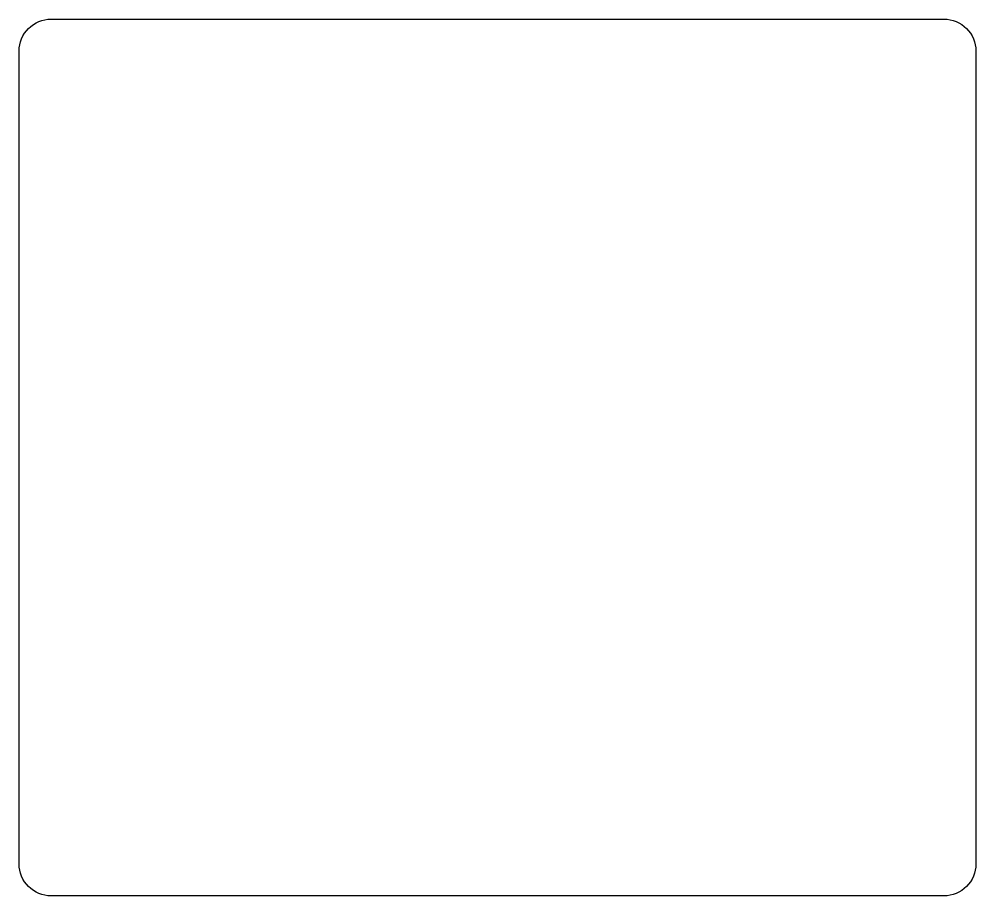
# Model space of a CAD drawing. Header units: millimetres. Extents: x 2775.8 to 2835.8, y 1655.7 to 1710.7.
import ezdxf

# ---------------------------------------------------------------- set-up
doc = ezdxf.new("R2010")
doc.units = ezdxf.units.MM

msp = doc.modelspace()

# ---------------------------------------------------------------- linework, layer by layer
msp.add_lwpolyline([(2777.753, 1710.738), (2833.753, 1710.738, -0.414214), (2835.753, 1708.738), (2835.753, 1657.738, -0.414214), (2833.753, 1655.738), (2777.753, 1655.738, -0.414214), (2775.753, 1657.738), (2775.753, 1708.738, -0.414214)], format="xyb", close=True)

doc.saveas('drawing.dxf')
